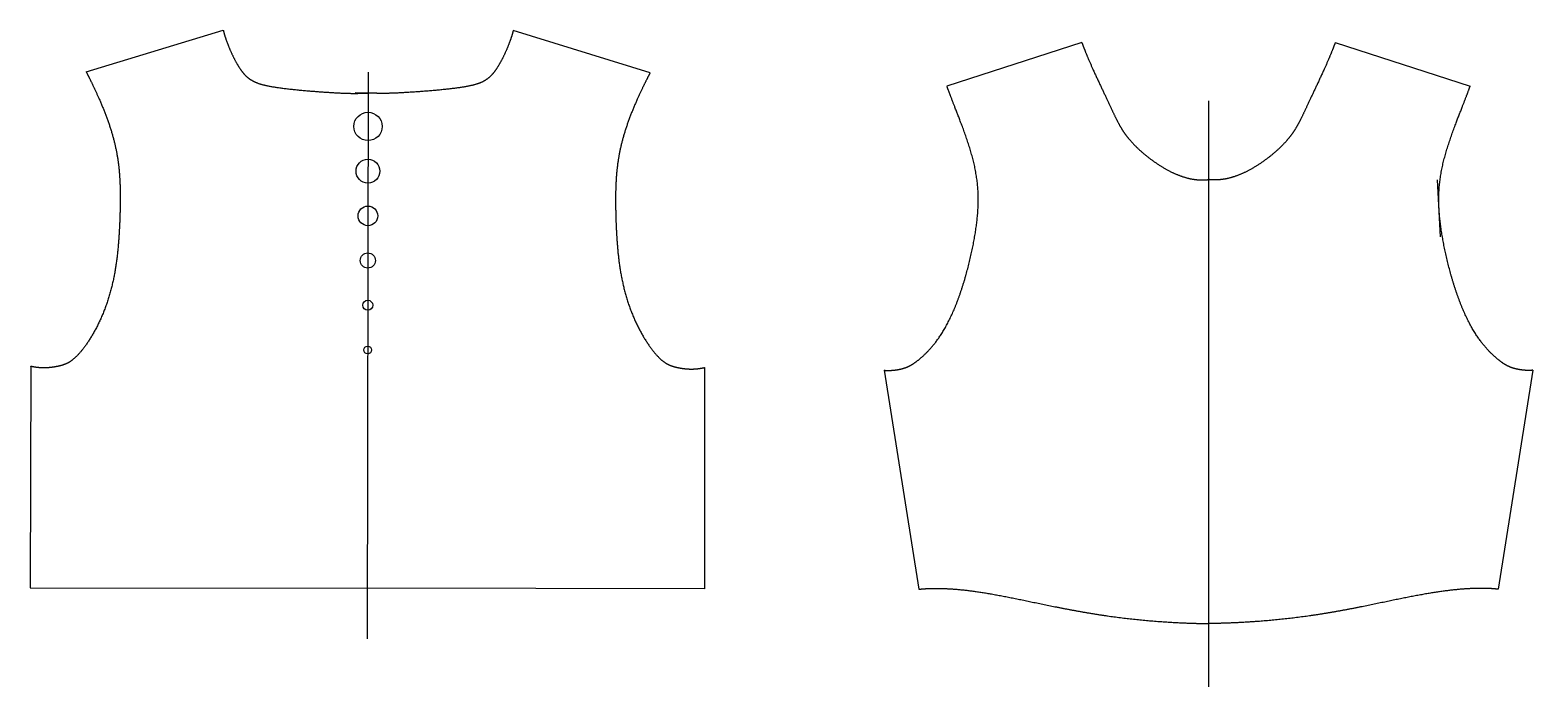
# Model space of a CAD drawing. Header units: inches. Extents: x -26.5 to 22.7, y -8.6 to 12.9.
import ezdxf

# ---------------------------------------------------------------- set-up
doc = ezdxf.new("R2010")
doc.units = ezdxf.units.IN
doc.layers.get('0').update_dxf_attribs({"linetype": 'CONTINUOUS'})

msp = doc.modelspace()

# ---------------------------------------------------------------- linework, layer by layer
for p, q in [((-24.698, 11.547), (-20.21, 12.912)), ((-6.233, 11.514), (-10.716, 12.895)), ((7.899, 12.503), (3.484, 11.068)), ((16.195, 12.503), (20.61, 11.068)), ((-15.465, 11.527), (-15.498, -7.033)), ((-15.045, 10.837), (-15.889, 10.858)), ((12.047, 10.592), (12.047, -8.608)), ((19.643, 6.136), (19.544, 8.004)), ((-26.512, 1.896), (-26.533, -5.357)), ((-4.453, 1.856), (-4.458, -5.396)), ((1.427, 1.767), (2.568, -5.407)), ((22.667, 1.767), (21.527, -5.407)), ((-26.533, -5.357), (-15.495, -5.376)), ((-4.458, -5.396), (-15.495, -5.376))]:
    msp.add_line(p, q)
for centre, radius in [((-15.468, 9.754), 0.464), ((-15.471, 8.289), 0.391), ((-15.474, 6.825), 0.322), ((-15.476, 5.361), 0.248), ((-15.479, 3.896), 0.165), ((-15.482, 2.432), 0.128)]:
    msp.add_circle(centre, radius)
for points in [[(-20.21, 12.912), (-20.197, 12.859), (-20.168, 12.754), (-20.118, 12.592), (-20.036, 12.371), (-19.916, 12.099), (-19.786, 11.845), (-19.652, 11.621), (-19.51, 11.438), (-19.35, 11.297), (-19.154, 11.191), (-18.904, 11.111), (-18.59, 11.049), (-18.213, 10.997), (-17.791, 10.952), (-17.351, 10.913), (-16.923, 10.88), (-16.535, 10.856), (-16.21, 10.841), (-15.957, 10.835), (-15.767, 10.838), (-15.644, 10.842), (-15.556, 10.845), (-15.496, 10.847), (-15.467, 10.847)], [(-10.716, 12.895), (-10.729, 12.843), (-10.758, 12.737), (-10.809, 12.575), (-10.892, 12.355), (-11.013, 12.083), (-11.143, 11.829), (-11.279, 11.607), (-11.421, 11.424), (-11.581, 11.283), (-11.778, 11.177), (-12.028, 11.099), (-12.343, 11.038), (-12.72, 10.988), (-13.141, 10.944), (-13.582, 10.906), (-14.01, 10.875), (-14.398, 10.852), (-14.723, 10.838), (-14.976, 10.834), (-15.166, 10.837), (-15.289, 10.842), (-15.377, 10.845), (-15.437, 10.847), (-15.467, 10.847)], [(7.899, 12.503), (7.925, 12.433), (7.978, 12.292), (8.065, 12.074), (8.193, 11.775), (8.366, 11.397), (8.54, 11.028), (8.703, 10.681), (8.85, 10.368), (8.979, 10.091), (9.101, 9.845), (9.231, 9.619), (9.386, 9.401), (9.578, 9.18), (9.811, 8.955), (10.078, 8.732), (10.37, 8.522), (10.672, 8.337), (10.972, 8.188), (11.262, 8.081), (11.537, 8.017), (11.747, 7.997), (11.899, 8), (11.998, 8.008), (12.047, 8.014)], [(16.195, 12.503), (16.17, 12.433), (16.117, 12.292), (16.03, 12.074), (15.901, 11.775), (15.728, 11.397), (15.555, 11.028), (15.391, 10.681), (15.245, 10.368), (15.115, 10.091), (14.993, 9.845), (14.863, 9.619), (14.708, 9.401), (14.516, 9.18), (14.284, 8.955), (14.016, 8.732), (13.724, 8.522), (13.422, 8.337), (13.122, 8.188), (12.833, 8.081), (12.557, 8.017), (12.347, 7.997), (12.195, 8), (12.096, 8.008), (12.047, 8.014)], [(-24.698, 11.547), (-24.66, 11.474), (-24.585, 11.327), (-24.473, 11.101), (-24.326, 10.789), (-24.152, 10.387), (-23.993, 9.978), (-23.856, 9.567), (-23.747, 9.158), (-23.667, 8.755), (-23.615, 8.355), (-23.588, 7.956), (-23.578, 7.553), (-23.581, 7.14), (-23.593, 6.713), (-23.613, 6.27), (-23.646, 5.81), (-23.697, 5.338), (-23.774, 4.857), (-23.883, 4.377), (-24.028, 3.907), (-24.206, 3.46), (-24.41, 3.051), (-24.626, 2.695), (-24.838, 2.406), (-25.032, 2.191), (-25.205, 2.049), (-25.362, 1.965), (-25.524, 1.914), (-25.712, 1.873), (-25.939, 1.842), (-26.151, 1.838), (-26.326, 1.857), (-26.449, 1.881), (-26.512, 1.896)], [(-6.233, 11.514), (-6.271, 11.441), (-6.346, 11.294), (-6.459, 11.069), (-6.607, 10.758), (-6.783, 10.356), (-6.943, 9.948), (-7.082, 9.537), (-7.192, 9.129), (-7.274, 8.726), (-7.327, 8.326), (-7.356, 7.927), (-7.367, 7.524), (-7.365, 7.111), (-7.355, 6.684), (-7.336, 6.241), (-7.305, 5.781), (-7.256, 5.308), (-7.18, 4.828), (-7.073, 4.347), (-6.93, 3.877), (-6.753, 3.429), (-6.55, 3.019), (-6.336, 2.663), (-6.126, 2.373), (-5.932, 2.157), (-5.76, 2.014), (-5.603, 1.93), (-5.441, 1.879), (-5.253, 1.837), (-5.026, 1.804), (-4.814, 1.8), (-4.64, 1.819), (-4.516, 1.842), (-4.453, 1.856)], [(1.427, 1.767), (1.472, 1.763), (1.562, 1.758), (1.699, 1.761), (1.88, 1.782), (2.079, 1.83), (2.24, 1.894), (2.38, 1.975), (2.53, 2.084), (2.709, 2.234), (2.917, 2.438), (3.146, 2.71), (3.38, 3.058), (3.606, 3.482), (3.815, 3.972), (4.004, 4.514), (4.169, 5.088), (4.309, 5.674), (4.419, 6.257), (4.495, 6.826), (4.524, 7.378), (4.492, 7.925), (4.398, 8.47), (4.25, 9.012), (4.067, 9.548), (3.866, 10.074), (3.705, 10.482), (3.591, 10.779), (3.519, 10.972), (3.484, 11.068)], [(22.667, 1.767), (22.623, 1.763), (22.532, 1.758), (22.395, 1.761), (22.215, 1.782), (22.015, 1.83), (21.854, 1.894), (21.714, 1.975), (21.565, 2.084), (21.386, 2.234), (21.177, 2.438), (20.949, 2.71), (20.715, 3.058), (20.489, 3.482), (20.279, 3.972), (20.09, 4.514), (19.925, 5.088), (19.785, 5.674), (19.675, 6.257), (19.6, 6.826), (19.57, 7.378), (19.602, 7.925), (19.697, 8.47), (19.844, 9.012), (20.028, 9.548), (20.229, 10.074), (20.389, 10.482), (20.503, 10.779), (20.575, 10.972), (20.61, 11.068)], [(2.568, -5.407), (2.629, -5.4), (2.761, -5.387), (2.982, -5.375), (3.323, -5.374), (3.819, -5.403), (4.372, -5.466), (4.972, -5.562), (5.61, -5.686), (6.28, -5.826), (6.974, -5.971), (7.687, -6.111), (8.414, -6.236), (9.147, -6.34), (9.883, -6.421), (10.615, -6.481), (11.193, -6.511), (11.622, -6.525), (11.906, -6.53), (12.047, -6.531)], [(21.527, -5.407), (21.465, -5.4), (21.334, -5.387), (21.112, -5.375), (20.771, -5.374), (20.276, -5.403), (19.723, -5.466), (19.123, -5.562), (18.484, -5.686), (17.814, -5.826), (17.12, -5.971), (16.407, -6.111), (15.681, -6.236), (14.947, -6.34), (14.211, -6.421), (13.48, -6.481), (12.901, -6.511), (12.472, -6.525), (12.188, -6.53), (12.047, -6.531)]]:
    msp.add_open_spline(points, degree=5)

doc.saveas('drawing.dxf')
